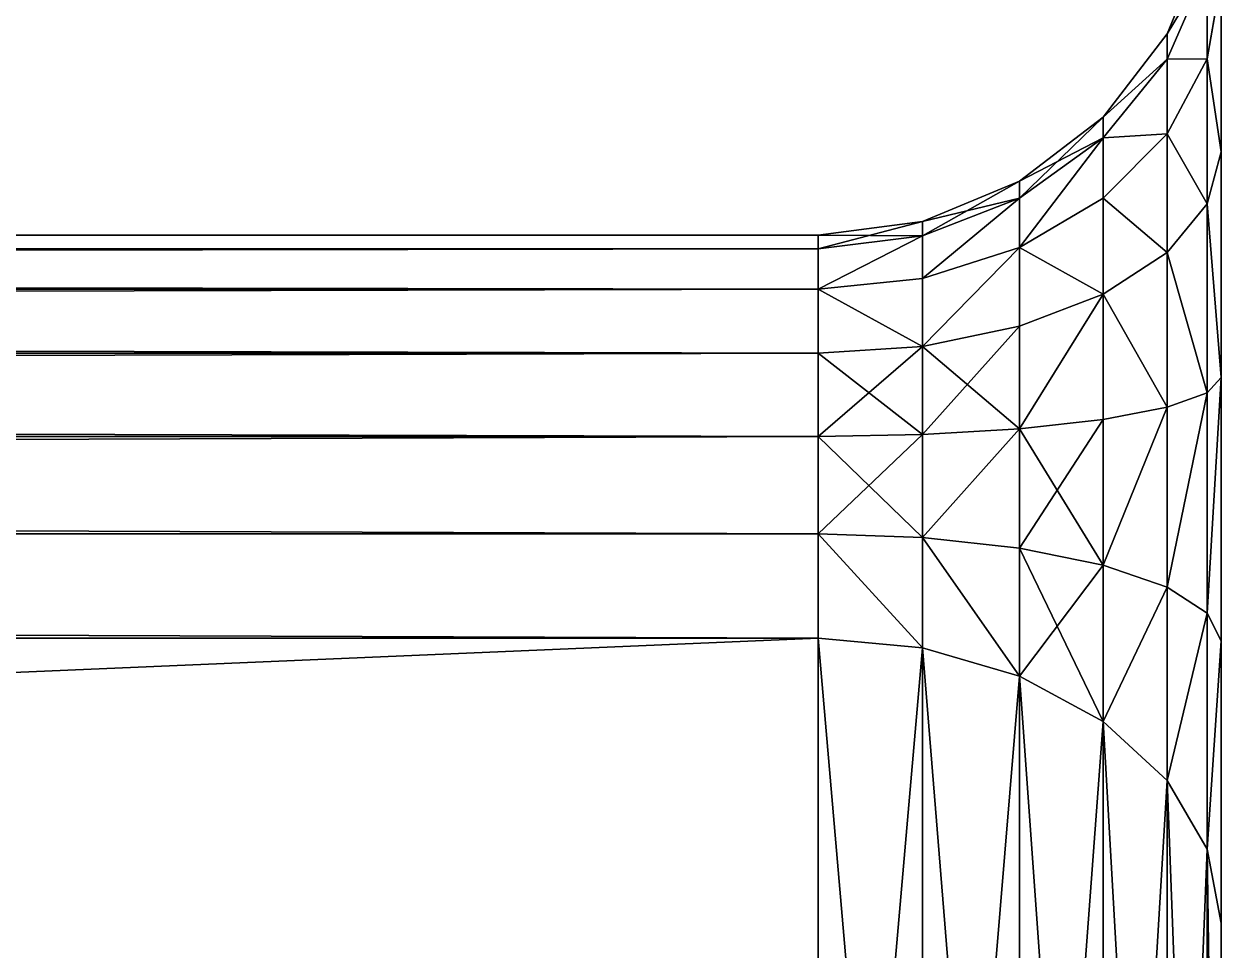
# Model space of a CAD drawing. Extents: x 42.7 to 114.7, y 2.3 to 82.6.
# Drawn here: x 111.722 to 114.692, y 5.56 to 7.859 of the extents above; entities that cross this region are included whole.
import ezdxf

# ---------------------------------------------------------------- set-up
doc = ezdxf.new("R2010")
doc.units = 0
doc.layers.get('0').update_dxf_attribs({"color": 13, "linetype": 'CONTINUOUS'})

msp = doc.modelspace()

# ---------------------------------------------------------------- linework, layer by layer
for p, q in [((114.6919, 12.3347, -1.3081), (114.6919, 3.3347, -1.3081)), ((114.6919, 12.3347, 70.6919), (114.6919, 3.3347, 70.6919)), ((114.6578, 8.0759, 17.6061), (114.5579, 7.8347, 17.6061)), ((114.5579, 7.8347, 51.7776), (114.6578, 8.0759, 51.7776)), ((114.5579, 7.7715, 16.9908), (114.6578, 7.9987, 16.8541)), ((114.5579, 7.7715, 52.3929), (114.6578, 7.9987, 52.5296)), ((114.6578, 7.9987, 16.8541), (114.6578, 7.7724, 16.3078)), ((114.6578, 7.7724, 53.0759), (114.6578, 7.9987, 52.5296)), ((114.6578, 7.7724, 16.3078), (114.6919, 7.972, 16.0545)), ((114.6578, 7.7724, 53.0759), (114.6919, 7.972, 53.3292)), ((114.6919, 7.972, 53.3292), (114.6919, 7.5418, 53.6919)), ((114.6919, 7.5418, 15.6919), (114.6919, 7.972, 16.0545)), ((114.5579, 7.8347, 17.6061), (114.399, 7.6276, 17.6061)), ((114.399, 7.6276, 51.7776), (114.5579, 7.8347, 51.7776)), ((114.5579, 7.8347, 17.6061), (114.5579, 7.7715, 16.9908)), ((114.5579, 7.7715, 52.3929), (114.5579, 7.8347, 51.7776)), ((114.5579, 7.8347, 17.6061), (114.5579, 7.8347, 51.7776)), ((114.399, 7.5765, 17.1081), (114.5579, 7.7715, 16.9908)), ((114.399, 7.5765, 52.2756), (114.5579, 7.7715, 52.3929)), ((114.5579, 7.5864, 16.5437), (114.6578, 7.7724, 16.3078)), ((114.5579, 7.5864, 52.84), (114.6578, 7.7724, 53.0759)), ((114.5579, 7.7715, 16.9908), (114.5579, 7.5864, 16.5437)), ((114.5579, 7.5864, 52.84), (114.5579, 7.7715, 52.3929)), ((114.6578, 7.7724, 16.3078), (114.6578, 7.4124, 16.0043)), ((114.6578, 7.4124, 53.3794), (114.6578, 7.7724, 53.0759)), ((114.399, 7.6276, 17.6061), (114.1919, 7.4687, 17.6061)), ((114.1919, 7.4687, 51.7776), (114.399, 7.6276, 51.7776)), ((114.399, 7.6276, 17.6061), (114.399, 7.5765, 17.1081)), ((114.399, 7.5765, 52.2756), (114.399, 7.6276, 51.7776)), ((114.399, 7.6276, 17.6061), (114.399, 7.6276, 51.7776)), ((114.1919, 7.4268, 17.1982), (114.399, 7.5765, 17.1081)), ((114.1919, 7.4268, 52.1855), (114.399, 7.5765, 52.2756)), ((114.399, 7.4266, 16.7464), (114.5579, 7.5864, 16.5437)), ((114.399, 7.4266, 52.6373), (114.5579, 7.5864, 52.84)), ((114.399, 7.5765, 17.1081), (114.399, 7.4266, 16.7464)), ((114.399, 7.4266, 52.6373), (114.399, 7.5765, 52.2756)), ((114.5579, 7.5864, 16.5437), (114.5579, 7.2918, 16.2954)), ((114.5579, 7.2918, 53.0883), (114.5579, 7.5864, 52.84)), ((114.6578, 7.4124, 16.0043), (114.6919, 7.5418, 15.6919)), ((114.6578, 7.4124, 53.3794), (114.6919, 7.5418, 53.6919)), ((114.6919, 7.5418, 53.6919), (114.6919, 6.9811, 53.7396)), ((114.6919, 6.9811, 15.6441), (114.6919, 7.5418, 15.6919)), ((114.1919, 7.4687, 17.6061), (113.9507, 7.3688, 17.6061)), ((113.9507, 7.3688, 51.7776), (114.1919, 7.4687, 51.7776)), ((114.1919, 7.4687, 17.6061), (114.1919, 7.4268, 17.1982)), ((114.1919, 7.4268, 52.1855), (114.1919, 7.4687, 51.7776)), ((114.1919, 7.4687, 17.6061), (114.1919, 7.4687, 51.7776)), ((113.9507, 7.3327, 17.2548), (114.1919, 7.4268, 17.1982)), ((113.9507, 7.3327, 52.1289), (114.1919, 7.4268, 52.1855)), ((114.1919, 7.4268, 17.1982), (114.1919, 7.3041, 16.9019)), ((114.1919, 7.3041, 52.4819), (114.1919, 7.4268, 52.1855)), ((114.1919, 7.3041, 16.9019), (114.399, 7.4266, 16.7464)), ((114.1919, 7.3041, 52.4819), (114.399, 7.4266, 52.6373)), ((114.399, 7.4266, 16.7464), (114.399, 7.1883, 16.5454)), ((114.399, 7.1883, 52.8383), (114.399, 7.4266, 52.6373)), ((114.5579, 7.2918, 16.2954), (114.6578, 7.4124, 16.0043)), ((114.5579, 7.2918, 53.0883), (114.6578, 7.4124, 53.3794)), ((114.6578, 7.4124, 16.0043), (114.6578, 6.9432, 15.9643)), ((114.6578, 6.9432, 53.4194), (114.6578, 7.4124, 53.3794)), ((113.9507, 7.3688, 17.6061), (113.6919, 7.3347, 17.6061)), ((113.6919, 7.3347, 51.7776), (113.9507, 7.3688, 51.7776)), ((113.9507, 7.3688, 17.6061), (113.9507, 7.3327, 17.2548)), ((113.9507, 7.3327, 52.1289), (113.9507, 7.3688, 51.7776)), ((113.9507, 7.3688, 17.6061), (113.9507, 7.3688, 51.7776)), ((43.6919, 7.3347, 17.6061), (113.6919, 7.3347, 17.6061)), ((43.6919, 7.3347, 51.7776), (113.6919, 7.3347, 51.7776)), ((113.6919, 7.3347, 51.7776), (113.6919, 7.3347, 17.6061)), ((113.6919, 7.3347, 17.6061), (113.6919, 7.3006, 17.2741)), ((113.6919, 7.3006, 52.1096), (113.6919, 7.3347, 51.7776)), ((113.6919, 7.3006, 17.2741), (113.9507, 7.3327, 17.2548)), ((113.6919, 7.3006, 52.1096), (113.9507, 7.3327, 52.1289)), ((113.9507, 7.3327, 17.2548), (113.9507, 7.227, 16.9996)), ((113.9507, 7.227, 52.3841), (113.9507, 7.3327, 52.1289)), ((113.6919, 7.3006, 17.2741), (43.6919, 7.3006, 17.2741)), ((113.6919, 7.3006, 52.1096), (43.6919, 7.3006, 52.1096)), ((113.6919, 7.3006, 17.2741), (113.6919, 7.2007, 17.0329)), ((113.6919, 7.2007, 52.3508), (113.6919, 7.3006, 52.1096)), ((113.9507, 7.227, 16.9996), (114.1919, 7.3041, 16.9019)), ((113.9507, 7.227, 52.3841), (114.1919, 7.3041, 52.4819)), ((114.1919, 7.3041, 16.9019), (114.1919, 7.1088, 16.7372)), ((114.1919, 7.1088, 52.6465), (114.1919, 7.3041, 52.4819)), ((114.399, 7.1883, 16.5454), (114.5579, 7.2918, 16.2954)), ((114.399, 7.1883, 52.8383), (114.5579, 7.2918, 53.0883)), ((114.5579, 7.2918, 16.2954), (114.5579, 6.9079, 16.2627)), ((114.5579, 6.9079, 53.121), (114.5579, 7.2918, 53.0883)), ((113.6919, 7.2007, 17.0329), (113.9507, 7.227, 16.9996)), ((113.6919, 7.2007, 52.3508), (113.9507, 7.227, 52.3841)), ((113.9507, 7.227, 16.9996), (113.9507, 7.0588, 16.8578)), ((113.9507, 7.0588, 52.5259), (113.9507, 7.227, 52.3841)), ((113.6919, 7.2007, 17.0329), (43.6919, 7.2007, 17.0329)), ((113.6919, 7.2007, 52.3508), (43.6919, 7.2007, 52.3508)), ((113.6919, 7.2007, 17.0329), (113.6919, 7.0418, 16.899)), ((113.6919, 7.0418, 52.4847), (113.6919, 7.2007, 52.3508)), ((114.1919, 7.1088, 16.7372), (114.399, 7.1883, 16.5454)), ((114.1919, 7.1088, 52.6465), (114.399, 7.1883, 52.8383)), ((114.399, 7.1883, 16.5454), (114.399, 6.8776, 16.519)), ((114.399, 6.8776, 52.8648), (114.399, 7.1883, 52.8383)), ((113.9507, 7.0588, 16.8578), (114.1919, 7.1088, 16.7372)), ((113.9507, 7.0588, 52.5259), (114.1919, 7.1088, 52.6465)), ((114.1919, 7.1088, 16.7372), (114.1919, 6.8543, 16.7156)), ((114.1919, 6.8543, 52.6681), (114.1919, 7.1088, 52.6465)), ((113.6919, 7.0418, 16.899), (43.6919, 7.0418, 16.899)), ((113.6919, 7.0418, 52.4847), (43.6919, 7.0418, 52.4847)), ((113.6919, 7.0418, 16.899), (113.9507, 7.0588, 16.8578)), ((113.6919, 7.0418, 52.4847), (113.9507, 7.0588, 52.5259)), ((113.6919, 7.0418, 16.899), (113.6919, 6.8347, 16.8813)), ((113.6919, 6.8347, 52.5024), (113.6919, 7.0418, 52.4847)), ((113.9507, 7.0588, 16.8578), (113.9507, 6.8397, 16.8392)), ((113.9507, 6.8397, 52.5445), (113.9507, 7.0588, 52.5259)), ((114.6578, 6.9432, 15.9643), (114.6919, 6.9811, 15.6441)), ((114.6578, 6.9432, 53.4194), (114.6919, 6.9811, 53.7396)), ((114.6919, 6.9811, 53.7396), (114.6919, 6.3282, 53.4692)), ((114.6919, 6.3282, 15.9145), (114.6919, 6.9811, 15.6441)), ((114.5579, 6.9079, 16.2627), (114.6578, 6.9432, 15.9643)), ((114.5579, 6.9079, 53.121), (114.6578, 6.9432, 53.4194)), ((114.6578, 6.9432, 15.9643), (114.6578, 6.3969, 16.1906)), ((114.6578, 6.3969, 53.1931), (114.6578, 6.9432, 53.4194)), ((114.399, 6.8776, 16.519), (114.5579, 6.9079, 16.2627)), ((114.399, 6.8776, 52.8648), (114.5579, 6.9079, 53.121)), ((114.5579, 6.9079, 16.2627), (114.5579, 6.4609, 16.4479)), ((114.5579, 6.4609, 52.9358), (114.5579, 6.9079, 53.121)), ((114.1919, 6.8543, 16.7156), (114.399, 6.8776, 16.519)), ((114.1919, 6.8543, 52.6681), (114.399, 6.8776, 52.8648)), ((114.399, 6.8776, 16.519), (114.399, 6.5158, 16.6688)), ((114.399, 6.5158, 52.7149), (114.399, 6.8776, 52.8648)), ((113.6919, 6.8347, 16.8813), (43.6919, 6.8347, 16.8813)), ((113.6919, 6.8347, 52.5024), (43.6919, 6.8347, 52.5024)), ((113.6919, 6.8347, 16.8813), (113.9507, 6.8397, 16.8392)), ((113.6919, 6.8347, 52.5024), (113.9507, 6.8397, 52.5445)), ((113.6919, 6.8347, 16.8813), (113.6919, 6.5935, 16.9812)), ((113.6919, 6.5935, 52.4025), (113.6919, 6.8347, 52.5024)), ((113.9507, 6.8397, 16.8392), (114.1919, 6.8543, 16.7156)), ((113.9507, 6.8397, 52.5445), (114.1919, 6.8543, 52.6681)), ((113.9507, 6.8397, 16.8392), (113.9507, 6.5845, 16.9449)), ((113.9507, 6.5845, 52.4388), (113.9507, 6.8397, 52.5445)), ((114.1919, 6.8543, 16.7156), (114.1919, 6.558, 16.8383)), ((114.1919, 6.558, 52.5454), (114.1919, 6.8543, 52.6681)), ((113.6919, 6.5935, 16.9812), (43.6919, 6.5935, 16.9812)), ((113.6919, 6.5935, 52.4025), (43.6919, 6.5935, 52.4025)), ((113.6919, 6.5935, 16.9812), (113.9507, 6.5845, 16.9449)), ((113.6919, 6.5935, 16.9812), (113.6919, 6.3347, 17.1919)), ((113.6919, 6.5935, 52.4025), (113.9507, 6.5845, 52.4388)), ((113.6919, 6.3347, 52.1919), (113.6919, 6.5935, 52.4025)), ((113.9507, 6.5845, 16.9449), (114.1919, 6.558, 16.8383)), ((113.9507, 6.5845, 16.9449), (113.9507, 6.3106, 17.1678)), ((113.9507, 6.3106, 52.2159), (113.9507, 6.5845, 52.4388)), ((113.9507, 6.5845, 52.4388), (114.1919, 6.558, 52.5454)), ((114.1919, 6.558, 16.8383), (114.1919, 6.24, 17.0971)), ((114.1919, 6.558, 16.8383), (114.399, 6.5158, 16.6688)), ((114.1919, 6.24, 52.2866), (114.1919, 6.558, 52.5454)), ((114.1919, 6.558, 52.5454), (114.399, 6.5158, 52.7149)), ((114.399, 6.5158, 16.6688), (114.399, 6.1276, 16.9847)), ((114.399, 6.5158, 16.6688), (114.5579, 6.4609, 16.4479)), ((114.399, 6.5158, 52.7149), (114.5579, 6.4609, 52.9358)), ((114.399, 6.1276, 52.399), (114.399, 6.5158, 52.7149)), ((114.5579, 6.4609, 16.4479), (114.6578, 6.3969, 16.1906)), ((114.5579, 6.4609, 16.4479), (114.5579, 5.9811, 16.8383)), ((114.5579, 6.4609, 52.9358), (114.6578, 6.3969, 53.1931)), ((114.5579, 5.9811, 52.5454), (114.5579, 6.4609, 52.9358)), ((114.6578, 6.3969, 16.1906), (114.6919, 6.3282, 15.9145)), ((114.6578, 6.3969, 16.1906), (114.6578, 5.8106, 16.6678)), ((114.6578, 5.8106, 52.7159), (114.6578, 6.3969, 53.1931)), ((114.6578, 6.3969, 53.1931), (114.6919, 6.3282, 53.4692)), ((43.6919, 6.3347, 17.1919), (113.6919, 6.3347, 17.1919)), ((43.6919, 6.3347, 52.1919), (113.6919, 6.3347, 52.1919)), ((113.6919, 3.3347, 49.1919), (113.6919, 6.3347, 52.1919)), ((113.6919, 6.3347, 17.1919), (113.6919, 3.3347, 20.1919)), ((113.6919, 6.3347, 17.1919), (113.9507, 6.3106, 17.1678)), ((113.9507, 6.3106, 52.2159), (113.6919, 6.3347, 52.1919)), ((114.6919, 6.3282, 53.4692), (114.6919, 5.6276, 52.899)), ((114.6919, 5.6276, 16.4847), (114.6919, 6.3282, 15.9145)), ((113.9507, 6.3106, 17.1678), (114.1919, 6.24, 17.0971)), ((114.1919, 6.24, 52.2866), (113.9507, 6.3106, 52.2159)), ((113.9507, 6.3106, 52.2159), (113.9507, 3.3347, 49.24)), ((113.9507, 3.3347, 20.1437), (113.9507, 6.3106, 17.1678)), ((114.1919, 6.24, 17.0971), (114.399, 6.1276, 16.9847)), ((114.399, 6.1276, 52.399), (114.1919, 6.24, 52.2866)), ((114.1919, 6.24, 52.2866), (114.1919, 3.3347, 49.3813)), ((114.1919, 3.3347, 20.0024), (114.1919, 6.24, 17.0971)), ((114.399, 6.1276, 16.9847), (114.5579, 5.9811, 16.8383)), ((114.5579, 5.9811, 52.5454), (114.399, 6.1276, 52.399)), ((114.399, 6.1276, 52.399), (114.399, 3.3347, 49.6061)), ((114.399, 3.3347, 19.7776), (114.399, 6.1276, 16.9847)), ((114.5579, 5.9811, 16.8383), (114.6578, 5.8106, 16.6678)), ((114.6578, 5.8106, 52.7159), (114.5579, 5.9811, 52.5454)), ((114.5579, 5.9811, 52.5454), (114.5579, 3.3347, 49.899)), ((114.5579, 3.3347, 19.4847), (114.5579, 5.9811, 16.8383)), ((114.6578, 5.8106, 16.6678), (114.6919, 5.6276, 16.4847)), ((114.6919, 5.6276, 52.899), (114.6578, 5.8106, 52.7159)), ((114.6578, 5.8106, 52.7159), (114.6578, 3.3347, 50.24)), ((114.6578, 3.3347, 19.1437), (114.6578, 5.8106, 16.6678)), ((114.6919, 3.3347, 50.6061), (114.6919, 5.6276, 52.899)), ((114.6919, 5.6276, 16.4847), (114.6919, 3.3347, 18.7776))]:
    msp.add_line(p, q)

# ---------------------------------------------------------------- meshes
mesh = msp.add_polyface()
corners = [(114.6919, 12.3347, -1.3081), (42.6919, 3.3347, -1.3081), (42.6919, 12.3347, -1.3081), (114.6919, 3.3347, -1.3081)]
mesh.append_faces([[corners[k] for k in face] for face in [(0, 1, 2), (1, 0, 3)]], dxfattribs={"vtx0": -1})
mesh = msp.add_polyface()
corners = [(42.6919, 3.3347, 70.6919), (114.6919, 12.3347, 70.6919), (42.6919, 12.3347, 70.6919), (114.6919, 3.3347, 70.6919)]
mesh.append_faces([[corners[k] for k in face] for face in [(0, 1, 2), (1, 0, 3)]], dxfattribs={"vtx0": -1})
mesh = msp.add_polyface()
corners = [(114.6919, 12.3347, -1.3081), (114.6919, 3.3347, 18.7776), (114.6919, 3.3347, -1.3081), (114.6919, 5.6276, 16.4847), (114.6919, 6.3282, 15.9145), (114.6919, 6.9811, 15.6441), (114.6919, 7.5418, 15.6919), (114.6919, 7.972, 16.0545), (114.6919, 8.2425, 16.7074), (114.6919, 8.3347, 17.6061), (114.6919, 8.3347, 51.7776), (114.6919, 12.3347, 9.8642), (114.6919, 5.6276, 52.899), (114.6919, 3.3347, 70.6919), (114.6919, 3.3347, 50.6061), (114.6919, 12.3347, 70.6919), (114.6919, 6.3282, 53.4692), (114.6919, 6.9811, 53.7396), (114.6919, 7.5418, 53.6919), (114.6919, 7.972, 53.3292), (114.6919, 8.2425, 52.6763)]
mesh.append_faces([[corners[k] for k in face] for face in [(0, 1, 2), (12, 13, 14)]], dxfattribs={"vtx0": -1})
mesh.append_faces([[corners[k] for k in face] for face in [(1, 0, 3), (3, 0, 4), (4, 0, 5), (5, 0, 6), (6, 0, 7), (7, 0, 8), (8, 0, 9), (9, 0, 10), (13, 12, 15), (15, 10, 11)]], dxfattribs={"vtx0": -1, "vtx1": -1})
mesh.append_faces([[corners[k] for k in face] for face in [(10, 0, 11), (15, 12, 16), (15, 16, 17), (15, 17, 18), (15, 18, 19), (15, 19, 20), (15, 20, 10)]], dxfattribs={"vtx0": -1, "vtx2": -1})
mesh = msp.add_polyface()
corners = [(114.6919, 7.972, 16.0545), (114.6578, 7.9987, 16.8541), (114.6578, 7.7724, 16.3078), (114.6919, 8.2425, 16.7074)]
mesh.append_faces([[corners[k] for k in face] for face in [(0, 1, 2), (1, 0, 3)]], dxfattribs={"vtx0": -1})
mesh = msp.add_polyface()
corners = [(114.6578, 7.9987, 52.5296), (114.6919, 7.972, 53.3292), (114.6578, 7.7724, 53.0759), (114.6919, 8.2425, 52.6763)]
mesh.append_faces([[corners[k] for k in face] for face in [(0, 1, 2), (1, 0, 3)]], dxfattribs={"vtx0": -1})
mesh = msp.add_polyface()
corners = [(114.6578, 7.9987, 16.8541), (114.5579, 7.8347, 17.6061), (114.5579, 7.7715, 16.9908), (114.6578, 8.0759, 17.6061)]
mesh.append_faces([[corners[k] for k in face] for face in [(0, 1, 2), (1, 0, 3)]], dxfattribs={"vtx0": -1})
mesh = msp.add_polyface()
corners = [(114.5579, 7.8347, 51.7776), (114.6578, 7.9987, 52.5296), (114.5579, 7.7715, 52.3929), (114.6578, 8.0759, 51.7776)]
mesh.append_faces([[corners[k] for k in face] for face in [(0, 1, 2), (1, 0, 3)]], dxfattribs={"vtx0": -1})
mesh = msp.add_polyface()
corners = [(114.6578, 8.0759, 17.6061), (114.5579, 7.8347, 51.7776), (114.5579, 7.8347, 17.6061), (114.6578, 8.0759, 51.7776)]
mesh.append_faces([[corners[k] for k in face] for face in [(0, 1, 2), (1, 0, 3)]], dxfattribs={"vtx0": -1})
mesh = msp.add_polyface()
corners = [(114.6578, 7.7724, 16.3078), (114.5579, 7.7715, 16.9908), (114.5579, 7.5864, 16.5437), (114.6578, 7.9987, 16.8541)]
mesh.append_faces([[corners[k] for k in face] for face in [(0, 1, 2), (1, 0, 3)]], dxfattribs={"vtx0": -1})
mesh = msp.add_polyface()
corners = [(114.5579, 7.7715, 52.3929), (114.6578, 7.7724, 53.0759), (114.5579, 7.5864, 52.84), (114.6578, 7.9987, 52.5296)]
mesh.append_faces([[corners[k] for k in face] for face in [(0, 1, 2), (1, 0, 3)]], dxfattribs={"vtx0": -1})
mesh = msp.add_polyface()
corners = [(114.6919, 7.5418, 15.6919), (114.6578, 7.7724, 16.3078), (114.6578, 7.4124, 16.0043), (114.6919, 7.972, 16.0545)]
mesh.append_faces([[corners[k] for k in face] for face in [(0, 1, 2), (1, 0, 3)]], dxfattribs={"vtx0": -1})
mesh = msp.add_polyface()
corners = [(114.6578, 7.7724, 53.0759), (114.6919, 7.5418, 53.6919), (114.6578, 7.4124, 53.3794), (114.6919, 7.972, 53.3292)]
mesh.append_faces([[corners[k] for k in face] for face in [(0, 1, 2), (1, 0, 3)]], dxfattribs={"vtx0": -1})
mesh = msp.add_polyface()
corners = [(114.5579, 7.7715, 16.9908), (114.399, 7.6276, 17.6061), (114.399, 7.5765, 17.1081), (114.5579, 7.8347, 17.6061)]
mesh.append_faces([[corners[k] for k in face] for face in [(0, 1, 2), (1, 0, 3)]], dxfattribs={"vtx0": -1})
mesh = msp.add_polyface()
corners = [(114.399, 7.6276, 51.7776), (114.5579, 7.7715, 52.3929), (114.399, 7.5765, 52.2756), (114.5579, 7.8347, 51.7776)]
mesh.append_faces([[corners[k] for k in face] for face in [(0, 1, 2), (1, 0, 3)]], dxfattribs={"vtx0": -1})
mesh = msp.add_polyface()
corners = [(114.5579, 7.8347, 17.6061), (114.399, 7.6276, 51.7776), (114.399, 7.6276, 17.6061), (114.5579, 7.8347, 51.7776)]
mesh.append_faces([[corners[k] for k in face] for face in [(0, 1, 2), (1, 0, 3)]], dxfattribs={"vtx0": -1})
mesh = msp.add_polyface()
corners = [(114.5579, 7.5864, 16.5437), (114.399, 7.5765, 17.1081), (114.399, 7.4266, 16.7464), (114.5579, 7.7715, 16.9908)]
mesh.append_faces([[corners[k] for k in face] for face in [(0, 1, 2), (1, 0, 3)]], dxfattribs={"vtx0": -1})
mesh = msp.add_polyface()
corners = [(114.399, 7.5765, 52.2756), (114.5579, 7.5864, 52.84), (114.399, 7.4266, 52.6373), (114.5579, 7.7715, 52.3929)]
mesh.append_faces([[corners[k] for k in face] for face in [(0, 1, 2), (1, 0, 3)]], dxfattribs={"vtx0": -1})
mesh = msp.add_polyface()
corners = [(114.6578, 7.4124, 16.0043), (114.5579, 7.5864, 16.5437), (114.5579, 7.2918, 16.2954), (114.6578, 7.7724, 16.3078)]
mesh.append_faces([[corners[k] for k in face] for face in [(0, 1, 2), (1, 0, 3)]], dxfattribs={"vtx0": -1})
mesh = msp.add_polyface()
corners = [(114.5579, 7.5864, 52.84), (114.6578, 7.4124, 53.3794), (114.5579, 7.2918, 53.0883), (114.6578, 7.7724, 53.0759)]
mesh.append_faces([[corners[k] for k in face] for face in [(0, 1, 2), (1, 0, 3)]], dxfattribs={"vtx0": -1})
mesh = msp.add_polyface()
corners = [(114.399, 7.6276, 17.6061), (114.1919, 7.4268, 17.1982), (114.399, 7.5765, 17.1081), (114.1919, 7.4687, 17.6061)]
mesh.append_faces([[corners[k] for k in face] for face in [(0, 1, 2), (1, 0, 3)]], dxfattribs={"vtx0": -1})
mesh = msp.add_polyface()
corners = [(114.399, 7.5765, 52.2756), (114.1919, 7.4687, 51.7776), (114.399, 7.6276, 51.7776), (114.1919, 7.4268, 52.1855)]
mesh.append_faces([[corners[k] for k in face] for face in [(0, 1, 2), (1, 0, 3)]], dxfattribs={"vtx0": -1})
mesh = msp.add_polyface()
corners = [(114.399, 7.6276, 51.7776), (114.1919, 7.4687, 17.6061), (114.399, 7.6276, 17.6061), (114.1919, 7.4687, 51.7776)]
mesh.append_faces([[corners[k] for k in face] for face in [(0, 1, 2), (1, 0, 3)]], dxfattribs={"vtx0": -1})
mesh = msp.add_polyface()
corners = [(114.399, 7.5765, 17.1081), (114.1919, 7.3041, 16.9019), (114.399, 7.4266, 16.7464), (114.1919, 7.4268, 17.1982)]
mesh.append_faces([[corners[k] for k in face] for face in [(0, 1, 2), (1, 0, 3)]], dxfattribs={"vtx0": -1})
mesh = msp.add_polyface()
corners = [(114.399, 7.5765, 52.2756), (114.1919, 7.3041, 52.4819), (114.1919, 7.4268, 52.1855), (114.399, 7.4266, 52.6373)]
mesh.append_faces([[corners[k] for k in face] for face in [(0, 1, 2), (1, 0, 3)]], dxfattribs={"vtx0": -1})
mesh = msp.add_polyface()
corners = [(114.5579, 7.2918, 16.2954), (114.399, 7.4266, 16.7464), (114.399, 7.1883, 16.5454), (114.5579, 7.5864, 16.5437)]
mesh.append_faces([[corners[k] for k in face] for face in [(0, 1, 2), (1, 0, 3)]], dxfattribs={"vtx0": -1})
mesh = msp.add_polyface()
corners = [(114.399, 7.4266, 52.6373), (114.5579, 7.2918, 53.0883), (114.399, 7.1883, 52.8383), (114.5579, 7.5864, 52.84)]
mesh.append_faces([[corners[k] for k in face] for face in [(0, 1, 2), (1, 0, 3)]], dxfattribs={"vtx0": -1})
mesh = msp.add_polyface()
corners = [(114.6919, 6.9811, 15.6441), (114.6578, 7.4124, 16.0043), (114.6578, 6.9432, 15.9643), (114.6919, 7.5418, 15.6919)]
mesh.append_faces([[corners[k] for k in face] for face in [(0, 1, 2), (1, 0, 3)]], dxfattribs={"vtx0": -1})
mesh = msp.add_polyface()
corners = [(114.6578, 7.4124, 53.3794), (114.6919, 6.9811, 53.7396), (114.6578, 6.9432, 53.4194), (114.6919, 7.5418, 53.6919)]
mesh.append_faces([[corners[k] for k in face] for face in [(0, 1, 2), (1, 0, 3)]], dxfattribs={"vtx0": -1})
mesh = msp.add_polyface()
corners = [(114.1919, 7.4687, 17.6061), (113.9507, 7.3327, 17.2548), (114.1919, 7.4268, 17.1982), (113.9507, 7.3688, 17.6061)]
mesh.append_faces([[corners[k] for k in face] for face in [(0, 1, 2), (1, 0, 3)]], dxfattribs={"vtx0": -1})
mesh = msp.add_polyface()
corners = [(114.1919, 7.4268, 52.1855), (113.9507, 7.3688, 51.7776), (114.1919, 7.4687, 51.7776), (113.9507, 7.3327, 52.1289)]
mesh.append_faces([[corners[k] for k in face] for face in [(0, 1, 2), (1, 0, 3)]], dxfattribs={"vtx0": -1})
mesh = msp.add_polyface()
corners = [(114.1919, 7.4687, 17.6061), (113.9507, 7.3688, 51.7776), (113.9507, 7.3688, 17.6061), (114.1919, 7.4687, 51.7776)]
mesh.append_faces([[corners[k] for k in face] for face in [(0, 1, 2), (1, 0, 3)]], dxfattribs={"vtx0": -1})
mesh = msp.add_polyface()
corners = [(114.1919, 7.4268, 17.1982), (113.9507, 7.227, 16.9996), (114.1919, 7.3041, 16.9019), (113.9507, 7.3327, 17.2548)]
mesh.append_faces([[corners[k] for k in face] for face in [(0, 1, 2), (1, 0, 3)]], dxfattribs={"vtx0": -1})
mesh = msp.add_polyface()
corners = [(114.1919, 7.4268, 52.1855), (113.9507, 7.227, 52.3841), (113.9507, 7.3327, 52.1289), (114.1919, 7.3041, 52.4819)]
mesh.append_faces([[corners[k] for k in face] for face in [(0, 1, 2), (1, 0, 3)]], dxfattribs={"vtx0": -1})
mesh = msp.add_polyface()
corners = [(114.399, 7.1883, 16.5454), (114.1919, 7.3041, 16.9019), (114.1919, 7.1088, 16.7372), (114.399, 7.4266, 16.7464)]
mesh.append_faces([[corners[k] for k in face] for face in [(0, 1, 2), (1, 0, 3)]], dxfattribs={"vtx0": -1})
mesh = msp.add_polyface()
corners = [(114.1919, 7.3041, 52.4819), (114.399, 7.1883, 52.8383), (114.1919, 7.1088, 52.6465), (114.399, 7.4266, 52.6373)]
mesh.append_faces([[corners[k] for k in face] for face in [(0, 1, 2), (1, 0, 3)]], dxfattribs={"vtx0": -1})
mesh = msp.add_polyface()
corners = [(114.6578, 6.9432, 15.9643), (114.5579, 7.2918, 16.2954), (114.5579, 6.9079, 16.2627), (114.6578, 7.4124, 16.0043)]
mesh.append_faces([[corners[k] for k in face] for face in [(0, 1, 2), (1, 0, 3)]], dxfattribs={"vtx0": -1})
mesh = msp.add_polyface()
corners = [(114.5579, 7.2918, 53.0883), (114.6578, 6.9432, 53.4194), (114.5579, 6.9079, 53.121), (114.6578, 7.4124, 53.3794)]
mesh.append_faces([[corners[k] for k in face] for face in [(0, 1, 2), (1, 0, 3)]], dxfattribs={"vtx0": -1})
mesh = msp.add_polyface()
corners = [(113.9507, 7.3688, 17.6061), (113.6919, 7.3006, 17.2741), (113.9507, 7.3327, 17.2548), (113.6919, 7.3347, 17.6061)]
mesh.append_faces([[corners[k] for k in face] for face in [(0, 1, 2), (1, 0, 3)]], dxfattribs={"vtx0": -1})
mesh = msp.add_polyface()
corners = [(113.9507, 7.3327, 52.1289), (113.6919, 7.3347, 51.7776), (113.9507, 7.3688, 51.7776), (113.6919, 7.3006, 52.1096)]
mesh.append_faces([[corners[k] for k in face] for face in [(0, 1, 2), (1, 0, 3)]], dxfattribs={"vtx0": -1})
mesh = msp.add_polyface()
corners = [(113.9507, 7.3688, 17.6061), (113.6919, 7.3347, 51.7776), (113.6919, 7.3347, 17.6061), (113.9507, 7.3688, 51.7776)]
mesh.append_faces([[corners[k] for k in face] for face in [(0, 1, 2), (1, 0, 3)]], dxfattribs={"vtx0": -1})
mesh = msp.add_polyface()
corners = [(113.6919, 7.3347, 51.7776), (43.6919, 7.3347, 17.6061), (113.6919, 7.3347, 17.6061), (43.6919, 7.3347, 51.7776)]
mesh.append_faces([[corners[k] for k in face] for face in [(0, 1, 2), (1, 0, 3)]], dxfattribs={"vtx0": -1})
mesh = msp.add_polyface()
corners = [(113.6919, 7.3006, 52.1096), (43.6919, 7.3347, 51.7776), (113.6919, 7.3347, 51.7776), (43.6919, 7.3006, 52.1096)]
mesh.append_faces([[corners[k] for k in face] for face in [(0, 1, 2), (1, 0, 3)]], dxfattribs={"vtx0": -1})
mesh = msp.add_polyface()
corners = [(113.6919, 7.3347, 17.6061), (43.6919, 7.3006, 17.2741), (113.6919, 7.3006, 17.2741), (43.6919, 7.3347, 17.6061)]
mesh.append_faces([[corners[k] for k in face] for face in [(0, 1, 2), (1, 0, 3)]], dxfattribs={"vtx0": -1})
mesh = msp.add_polyface()
corners = [(113.9507, 7.3327, 17.2548), (113.6919, 7.2007, 17.0329), (113.9507, 7.227, 16.9996), (113.6919, 7.3006, 17.2741)]
mesh.append_faces([[corners[k] for k in face] for face in [(0, 1, 2), (1, 0, 3)]], dxfattribs={"vtx0": -1})
mesh = msp.add_polyface()
corners = [(113.9507, 7.3327, 52.1289), (113.6919, 7.2007, 52.3508), (113.6919, 7.3006, 52.1096), (113.9507, 7.227, 52.3841)]
mesh.append_faces([[corners[k] for k in face] for face in [(0, 1, 2), (1, 0, 3)]], dxfattribs={"vtx0": -1})
mesh = msp.add_polyface()
corners = [(113.6919, 7.3006, 17.2741), (43.6919, 7.2007, 17.0329), (113.6919, 7.2007, 17.0329), (43.6919, 7.3006, 17.2741)]
mesh.append_faces([[corners[k] for k in face] for face in [(0, 1, 2), (1, 0, 3)]], dxfattribs={"vtx0": -1})
mesh = msp.add_polyface()
corners = [(113.6919, 7.2007, 52.3508), (43.6919, 7.3006, 52.1096), (113.6919, 7.3006, 52.1096), (43.6919, 7.2007, 52.3508)]
mesh.append_faces([[corners[k] for k in face] for face in [(0, 1, 2), (1, 0, 3)]], dxfattribs={"vtx0": -1})
mesh = msp.add_polyface()
corners = [(113.9507, 7.0588, 16.8578), (114.1919, 7.3041, 16.9019), (113.9507, 7.227, 16.9996), (114.1919, 7.1088, 16.7372)]
mesh.append_faces([[corners[k] for k in face] for face in [(0, 1, 2), (1, 0, 3)]], dxfattribs={"vtx0": -1})
mesh = msp.add_polyface()
corners = [(114.1919, 7.3041, 52.4819), (113.9507, 7.0588, 52.5259), (113.9507, 7.227, 52.3841), (114.1919, 7.1088, 52.6465)]
mesh.append_faces([[corners[k] for k in face] for face in [(0, 1, 2), (1, 0, 3)]], dxfattribs={"vtx0": -1})
mesh = msp.add_polyface()
corners = [(114.5579, 6.9079, 16.2627), (114.399, 7.1883, 16.5454), (114.399, 6.8776, 16.519), (114.5579, 7.2918, 16.2954)]
mesh.append_faces([[corners[k] for k in face] for face in [(0, 1, 2), (1, 0, 3)]], dxfattribs={"vtx0": -1})
mesh = msp.add_polyface()
corners = [(114.399, 7.1883, 52.8383), (114.5579, 6.9079, 53.121), (114.399, 6.8776, 52.8648), (114.5579, 7.2918, 53.0883)]
mesh.append_faces([[corners[k] for k in face] for face in [(0, 1, 2), (1, 0, 3)]], dxfattribs={"vtx0": -1})
mesh = msp.add_polyface()
corners = [(113.9507, 7.0588, 16.8578), (113.6919, 7.2007, 17.0329), (113.6919, 7.0418, 16.899), (113.9507, 7.227, 16.9996)]
mesh.append_faces([[corners[k] for k in face] for face in [(0, 1, 2), (1, 0, 3)]], dxfattribs={"vtx0": -1})
mesh = msp.add_polyface()
corners = [(113.6919, 7.2007, 52.3508), (113.9507, 7.0588, 52.5259), (113.6919, 7.0418, 52.4847), (113.9507, 7.227, 52.3841)]
mesh.append_faces([[corners[k] for k in face] for face in [(0, 1, 2), (1, 0, 3)]], dxfattribs={"vtx0": -1})
mesh = msp.add_polyface()
corners = [(43.6919, 7.0418, 16.899), (113.6919, 7.2007, 17.0329), (43.6919, 7.2007, 17.0329), (113.6919, 7.0418, 16.899)]
mesh.append_faces([[corners[k] for k in face] for face in [(0, 1, 2), (1, 0, 3)]], dxfattribs={"vtx0": -1})
mesh = msp.add_polyface()
corners = [(43.6919, 7.2007, 52.3508), (113.6919, 7.0418, 52.4847), (43.6919, 7.0418, 52.4847), (113.6919, 7.2007, 52.3508)]
mesh.append_faces([[corners[k] for k in face] for face in [(0, 1, 2), (1, 0, 3)]], dxfattribs={"vtx0": -1})
mesh = msp.add_polyface()
corners = [(114.1919, 6.8543, 16.7156), (114.399, 7.1883, 16.5454), (114.1919, 7.1088, 16.7372), (114.399, 6.8776, 16.519)]
mesh.append_faces([[corners[k] for k in face] for face in [(0, 1, 2), (1, 0, 3)]], dxfattribs={"vtx0": -1})
mesh = msp.add_polyface()
corners = [(114.399, 7.1883, 52.8383), (114.1919, 6.8543, 52.6681), (114.1919, 7.1088, 52.6465), (114.399, 6.8776, 52.8648)]
mesh.append_faces([[corners[k] for k in face] for face in [(0, 1, 2), (1, 0, 3)]], dxfattribs={"vtx0": -1})
mesh = msp.add_polyface()
corners = [(114.1919, 6.8543, 16.7156), (113.9507, 7.0588, 16.8578), (113.9507, 6.8397, 16.8392), (114.1919, 7.1088, 16.7372)]
mesh.append_faces([[corners[k] for k in face] for face in [(0, 1, 2), (1, 0, 3)]], dxfattribs={"vtx0": -1})
mesh = msp.add_polyface()
corners = [(114.1919, 7.1088, 52.6465), (113.9507, 6.8397, 52.5445), (113.9507, 7.0588, 52.5259), (114.1919, 6.8543, 52.6681)]
mesh.append_faces([[corners[k] for k in face] for face in [(0, 1, 2), (1, 0, 3)]], dxfattribs={"vtx0": -1})
mesh = msp.add_polyface()
corners = [(113.6919, 6.8347, 16.8813), (43.6919, 7.0418, 16.899), (43.6919, 6.8347, 16.8813), (113.6919, 7.0418, 16.899)]
mesh.append_faces([[corners[k] for k in face] for face in [(0, 1, 2), (1, 0, 3)]], dxfattribs={"vtx0": -1})
mesh = msp.add_polyface()
corners = [(113.6919, 7.0418, 52.4847), (43.6919, 6.8347, 52.5024), (43.6919, 7.0418, 52.4847), (113.6919, 6.8347, 52.5024)]
mesh.append_faces([[corners[k] for k in face] for face in [(0, 1, 2), (1, 0, 3)]], dxfattribs={"vtx0": -1})
mesh = msp.add_polyface()
corners = [(113.9507, 6.8397, 16.8392), (113.6919, 7.0418, 16.899), (113.6919, 6.8347, 16.8813), (113.9507, 7.0588, 16.8578)]
mesh.append_faces([[corners[k] for k in face] for face in [(0, 1, 2), (1, 0, 3)]], dxfattribs={"vtx0": -1})
mesh = msp.add_polyface()
corners = [(113.9507, 7.0588, 52.5259), (113.6919, 6.8347, 52.5024), (113.6919, 7.0418, 52.4847), (113.9507, 6.8397, 52.5445)]
mesh.append_faces([[corners[k] for k in face] for face in [(0, 1, 2), (1, 0, 3)]], dxfattribs={"vtx0": -1})
mesh = msp.add_polyface()
corners = [(114.6919, 6.9811, 15.6441), (114.6578, 6.3969, 16.1906), (114.6919, 6.3282, 15.9145), (114.6578, 6.9432, 15.9643)]
mesh.append_faces([[corners[k] for k in face] for face in [(0, 1, 2), (1, 0, 3)]], dxfattribs={"vtx0": -1})
mesh = msp.add_polyface()
corners = [(114.6578, 6.3969, 53.1931), (114.6919, 6.9811, 53.7396), (114.6919, 6.3282, 53.4692), (114.6578, 6.9432, 53.4194)]
mesh.append_faces([[corners[k] for k in face] for face in [(0, 1, 2), (1, 0, 3)]], dxfattribs={"vtx0": -1})
mesh = msp.add_polyface()
corners = [(114.6578, 6.9432, 15.9643), (114.5579, 6.4609, 16.4479), (114.6578, 6.3969, 16.1906), (114.5579, 6.9079, 16.2627)]
mesh.append_faces([[corners[k] for k in face] for face in [(0, 1, 2), (1, 0, 3)]], dxfattribs={"vtx0": -1})
mesh = msp.add_polyface()
corners = [(114.5579, 6.4609, 52.9358), (114.6578, 6.9432, 53.4194), (114.6578, 6.3969, 53.1931), (114.5579, 6.9079, 53.121)]
mesh.append_faces([[corners[k] for k in face] for face in [(0, 1, 2), (1, 0, 3)]], dxfattribs={"vtx0": -1})
mesh = msp.add_polyface()
corners = [(114.5579, 6.9079, 16.2627), (114.399, 6.5158, 16.6688), (114.5579, 6.4609, 16.4479), (114.399, 6.8776, 16.519)]
mesh.append_faces([[corners[k] for k in face] for face in [(0, 1, 2), (1, 0, 3)]], dxfattribs={"vtx0": -1})
mesh = msp.add_polyface()
corners = [(114.399, 6.5158, 52.7149), (114.5579, 6.9079, 53.121), (114.5579, 6.4609, 52.9358), (114.399, 6.8776, 52.8648)]
mesh.append_faces([[corners[k] for k in face] for face in [(0, 1, 2), (1, 0, 3)]], dxfattribs={"vtx0": -1})
mesh = msp.add_polyface()
corners = [(114.399, 6.5158, 16.6688), (114.1919, 6.8543, 16.7156), (114.1919, 6.558, 16.8383), (114.399, 6.8776, 16.519)]
mesh.append_faces([[corners[k] for k in face] for face in [(0, 1, 2), (1, 0, 3)]], dxfattribs={"vtx0": -1})
mesh = msp.add_polyface()
corners = [(114.399, 6.8776, 52.8648), (114.1919, 6.558, 52.5454), (114.1919, 6.8543, 52.6681), (114.399, 6.5158, 52.7149)]
mesh.append_faces([[corners[k] for k in face] for face in [(0, 1, 2), (1, 0, 3)]], dxfattribs={"vtx0": -1})
mesh = msp.add_polyface()
corners = [(113.6919, 6.5935, 16.9812), (43.6919, 6.8347, 16.8813), (43.6919, 6.5935, 16.9812), (113.6919, 6.8347, 16.8813)]
mesh.append_faces([[corners[k] for k in face] for face in [(0, 1, 2), (1, 0, 3)]], dxfattribs={"vtx0": -1})
mesh = msp.add_polyface()
corners = [(113.6919, 6.8347, 52.5024), (43.6919, 6.5935, 52.4025), (43.6919, 6.8347, 52.5024), (113.6919, 6.5935, 52.4025)]
mesh.append_faces([[corners[k] for k in face] for face in [(0, 1, 2), (1, 0, 3)]], dxfattribs={"vtx0": -1})
mesh = msp.add_polyface()
corners = [(113.9507, 6.5845, 16.9449), (113.6919, 6.8347, 16.8813), (113.6919, 6.5935, 16.9812), (113.9507, 6.8397, 16.8392)]
mesh.append_faces([[corners[k] for k in face] for face in [(0, 1, 2), (1, 0, 3)]], dxfattribs={"vtx0": -1})
mesh = msp.add_polyface()
corners = [(113.9507, 6.8397, 52.5445), (113.6919, 6.5935, 52.4025), (113.6919, 6.8347, 52.5024), (113.9507, 6.5845, 52.4388)]
mesh.append_faces([[corners[k] for k in face] for face in [(0, 1, 2), (1, 0, 3)]], dxfattribs={"vtx0": -1})
mesh = msp.add_polyface()
corners = [(113.9507, 6.5845, 16.9449), (114.1919, 6.8543, 16.7156), (113.9507, 6.8397, 16.8392), (114.1919, 6.558, 16.8383)]
mesh.append_faces([[corners[k] for k in face] for face in [(0, 1, 2), (1, 0, 3)]], dxfattribs={"vtx0": -1})
mesh = msp.add_polyface()
corners = [(114.1919, 6.8543, 52.6681), (113.9507, 6.5845, 52.4388), (113.9507, 6.8397, 52.5445), (114.1919, 6.558, 52.5454)]
mesh.append_faces([[corners[k] for k in face] for face in [(0, 1, 2), (1, 0, 3)]], dxfattribs={"vtx0": -1})
mesh = msp.add_polyface()
corners = [(43.6919, 6.5935, 52.4025), (113.6919, 6.3347, 52.1919), (43.6919, 6.3347, 52.1919), (113.6919, 6.5935, 52.4025)]
mesh.append_faces([[corners[k] for k in face] for face in [(0, 1, 2), (1, 0, 3)]], dxfattribs={"vtx0": -1})
mesh = msp.add_polyface()
corners = [(113.6919, 6.3347, 17.1919), (43.6919, 6.5935, 16.9812), (43.6919, 6.3347, 17.1919), (113.6919, 6.5935, 16.9812)]
mesh.append_faces([[corners[k] for k in face] for face in [(0, 1, 2), (1, 0, 3)]], dxfattribs={"vtx0": -1})
mesh = msp.add_polyface()
corners = [(113.9507, 6.3106, 17.1678), (113.6919, 6.5935, 16.9812), (113.6919, 6.3347, 17.1919), (113.9507, 6.5845, 16.9449)]
mesh.append_faces([[corners[k] for k in face] for face in [(0, 1, 2), (1, 0, 3)]], dxfattribs={"vtx0": -1})
mesh = msp.add_polyface()
corners = [(113.6919, 6.5935, 52.4025), (113.9507, 6.3106, 52.2159), (113.6919, 6.3347, 52.1919), (113.9507, 6.5845, 52.4388)]
mesh.append_faces([[corners[k] for k in face] for face in [(0, 1, 2), (1, 0, 3)]], dxfattribs={"vtx0": -1})
mesh = msp.add_polyface()
corners = [(114.1919, 6.24, 17.0971), (113.9507, 6.5845, 16.9449), (113.9507, 6.3106, 17.1678), (114.1919, 6.558, 16.8383)]
mesh.append_faces([[corners[k] for k in face] for face in [(0, 1, 2), (1, 0, 3)]], dxfattribs={"vtx0": -1})
mesh = msp.add_polyface()
corners = [(113.9507, 6.5845, 52.4388), (114.1919, 6.24, 52.2866), (113.9507, 6.3106, 52.2159), (114.1919, 6.558, 52.5454)]
mesh.append_faces([[corners[k] for k in face] for face in [(0, 1, 2), (1, 0, 3)]], dxfattribs={"vtx0": -1})
mesh = msp.add_polyface()
corners = [(114.399, 6.1276, 16.9847), (114.1919, 6.558, 16.8383), (114.1919, 6.24, 17.0971), (114.399, 6.5158, 16.6688)]
mesh.append_faces([[corners[k] for k in face] for face in [(0, 1, 2), (1, 0, 3)]], dxfattribs={"vtx0": -1})
mesh = msp.add_polyface()
corners = [(114.399, 6.5158, 52.7149), (114.1919, 6.24, 52.2866), (114.1919, 6.558, 52.5454), (114.399, 6.1276, 52.399)]
mesh.append_faces([[corners[k] for k in face] for face in [(0, 1, 2), (1, 0, 3)]], dxfattribs={"vtx0": -1})
mesh = msp.add_polyface()
corners = [(114.5579, 6.4609, 16.4479), (114.399, 6.1276, 16.9847), (114.5579, 5.9811, 16.8383), (114.399, 6.5158, 16.6688)]
mesh.append_faces([[corners[k] for k in face] for face in [(0, 1, 2), (1, 0, 3)]], dxfattribs={"vtx0": -1})
mesh = msp.add_polyface()
corners = [(114.399, 6.1276, 52.399), (114.5579, 6.4609, 52.9358), (114.5579, 5.9811, 52.5454), (114.399, 6.5158, 52.7149)]
mesh.append_faces([[corners[k] for k in face] for face in [(0, 1, 2), (1, 0, 3)]], dxfattribs={"vtx0": -1})
mesh = msp.add_polyface()
corners = [(114.6578, 6.3969, 16.1906), (114.5579, 5.9811, 16.8383), (114.6578, 5.8106, 16.6678), (114.5579, 6.4609, 16.4479)]
mesh.append_faces([[corners[k] for k in face] for face in [(0, 1, 2), (1, 0, 3)]], dxfattribs={"vtx0": -1})
mesh = msp.add_polyface()
corners = [(114.5579, 5.9811, 52.5454), (114.6578, 6.3969, 53.1931), (114.6578, 5.8106, 52.7159), (114.5579, 6.4609, 52.9358)]
mesh.append_faces([[corners[k] for k in face] for face in [(0, 1, 2), (1, 0, 3)]], dxfattribs={"vtx0": -1})
mesh = msp.add_polyface()
corners = [(114.6919, 6.3282, 15.9145), (114.6578, 5.8106, 16.6678), (114.6919, 5.6276, 16.4847), (114.6578, 6.3969, 16.1906)]
mesh.append_faces([[corners[k] for k in face] for face in [(0, 1, 2), (1, 0, 3)]], dxfattribs={"vtx0": -1})
mesh = msp.add_polyface()
corners = [(114.6578, 5.8106, 52.7159), (114.6919, 6.3282, 53.4692), (114.6919, 5.6276, 52.899), (114.6578, 6.3969, 53.1931)]
mesh.append_faces([[corners[k] for k in face] for face in [(0, 1, 2), (1, 0, 3)]], dxfattribs={"vtx0": -1})
mesh = msp.add_polyface()
corners = [(113.6919, 6.3347, 52.1919), (43.6919, 3.3347, 49.1919), (43.6919, 6.3347, 52.1919), (113.6919, 3.3347, 49.1919)]
mesh.append_faces([[corners[k] for k in face] for face in [(0, 1, 2), (1, 0, 3)]], dxfattribs={"vtx0": -1})
mesh = msp.add_polyface()
corners = [(43.6919, 6.3347, 17.1919), (113.6919, 3.3347, 20.1919), (113.6919, 6.3347, 17.1919), (43.6919, 3.3347, 20.1919)]
mesh.append_faces([[corners[k] for k in face] for face in [(0, 1, 2), (1, 0, 3)]], dxfattribs={"vtx0": -1})
mesh = msp.add_polyface()
corners = [(113.9507, 6.3106, 52.2159), (113.6919, 3.3347, 49.1919), (113.6919, 6.3347, 52.1919), (113.9507, 3.3347, 49.24)]
mesh.append_faces([[corners[k] for k in face] for face in [(0, 1, 2), (1, 0, 3)]], dxfattribs={"vtx0": -1})
mesh = msp.add_polyface()
corners = [(113.6919, 6.3347, 17.1919), (113.9507, 3.3347, 20.1437), (113.9507, 6.3106, 17.1678), (113.6919, 3.3347, 20.1919)]
mesh.append_faces([[corners[k] for k in face] for face in [(0, 1, 2), (1, 0, 3)]], dxfattribs={"vtx0": -1})
mesh = msp.add_polyface()
corners = [(114.1919, 6.24, 52.2866), (113.9507, 3.3347, 49.24), (113.9507, 6.3106, 52.2159), (114.1919, 3.3347, 49.3813)]
mesh.append_faces([[corners[k] for k in face] for face in [(0, 1, 2), (1, 0, 3)]], dxfattribs={"vtx0": -1})
mesh = msp.add_polyface()
corners = [(113.9507, 6.3106, 17.1678), (114.1919, 3.3347, 20.0024), (114.1919, 6.24, 17.0971), (113.9507, 3.3347, 20.1437)]
mesh.append_faces([[corners[k] for k in face] for face in [(0, 1, 2), (1, 0, 3)]], dxfattribs={"vtx0": -1})
mesh = msp.add_polyface()
corners = [(114.1919, 3.3347, 49.3813), (114.399, 6.1276, 52.399), (114.399, 3.3347, 49.6061), (114.1919, 6.24, 52.2866)]
mesh.append_faces([[corners[k] for k in face] for face in [(0, 1, 2), (1, 0, 3)]], dxfattribs={"vtx0": -1})
mesh = msp.add_polyface()
corners = [(114.399, 3.3347, 19.7776), (114.1919, 6.24, 17.0971), (114.1919, 3.3347, 20.0024), (114.399, 6.1276, 16.9847)]
mesh.append_faces([[corners[k] for k in face] for face in [(0, 1, 2), (1, 0, 3)]], dxfattribs={"vtx0": -1})
mesh = msp.add_polyface()
corners = [(114.399, 3.3347, 49.6061), (114.5579, 5.9811, 52.5454), (114.5579, 3.3347, 49.899), (114.399, 6.1276, 52.399)]
mesh.append_faces([[corners[k] for k in face] for face in [(0, 1, 2), (1, 0, 3)]], dxfattribs={"vtx0": -1})
mesh = msp.add_polyface()
corners = [(114.5579, 3.3347, 19.4847), (114.399, 6.1276, 16.9847), (114.399, 3.3347, 19.7776), (114.5579, 5.9811, 16.8383)]
mesh.append_faces([[corners[k] for k in face] for face in [(0, 1, 2), (1, 0, 3)]], dxfattribs={"vtx0": -1})
mesh = msp.add_polyface()
corners = [(114.5579, 3.3347, 49.899), (114.6578, 5.8106, 52.7159), (114.6578, 3.3347, 50.24), (114.5579, 5.9811, 52.5454)]
mesh.append_faces([[corners[k] for k in face] for face in [(0, 1, 2), (1, 0, 3)]], dxfattribs={"vtx0": -1})
mesh = msp.add_polyface()
corners = [(114.6578, 3.3347, 19.1437), (114.5579, 5.9811, 16.8383), (114.5579, 3.3347, 19.4847), (114.6578, 5.8106, 16.6678)]
mesh.append_faces([[corners[k] for k in face] for face in [(0, 1, 2), (1, 0, 3)]], dxfattribs={"vtx0": -1})
mesh = msp.add_polyface()
corners = [(114.6578, 5.8106, 52.7159), (114.6919, 3.3347, 50.6061), (114.6578, 3.3347, 50.24), (114.6919, 5.6276, 52.899)]
mesh.append_faces([[corners[k] for k in face] for face in [(0, 1, 2), (1, 0, 3)]], dxfattribs={"vtx0": -1})
mesh = msp.add_polyface()
corners = [(114.6919, 3.3347, 18.7776), (114.6578, 5.8106, 16.6678), (114.6578, 3.3347, 19.1437), (114.6919, 5.6276, 16.4847)]
mesh.append_faces([[corners[k] for k in face] for face in [(0, 1, 2), (1, 0, 3)]], dxfattribs={"vtx0": -1})

doc.saveas('drawing.dxf')
